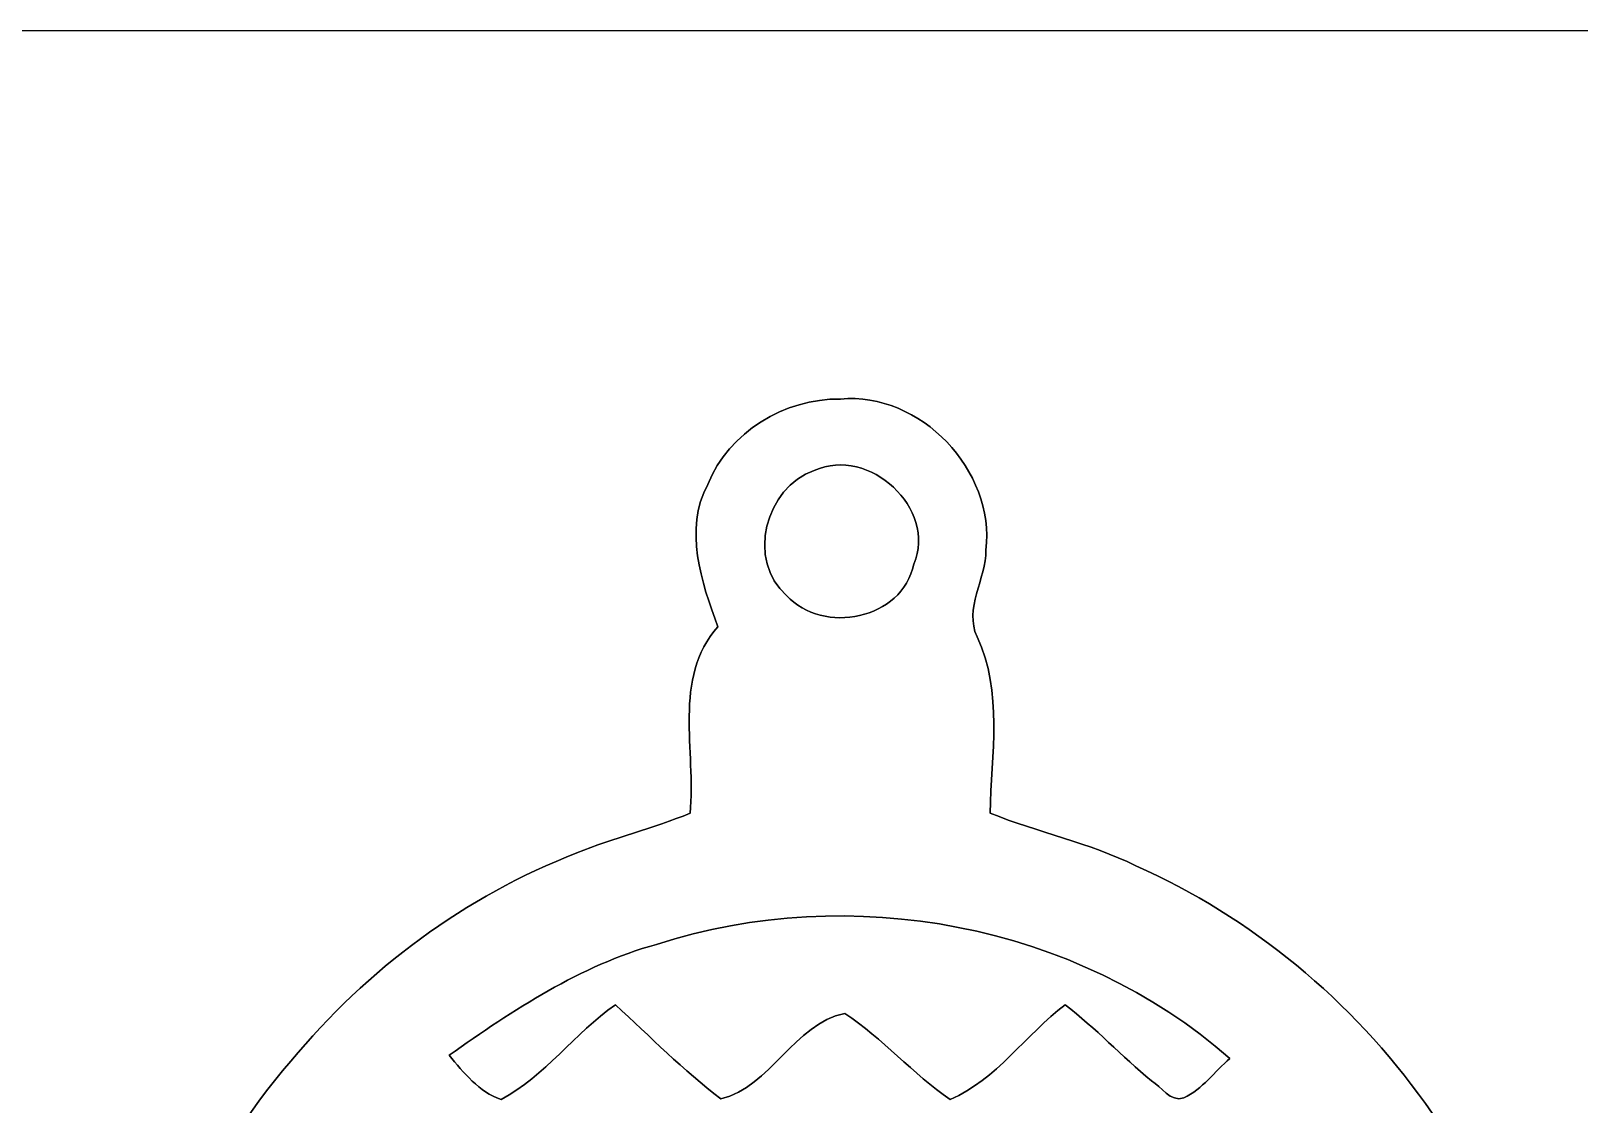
# Model space of a CAD drawing. Header units: centimetres. Extents: x -16.8 to 16.8, y -16.7 to 16.7.
# Drawn here: x -2.41 to 7.09, y 10.08 to 16.67 of the extents above; entities that cross this region are included whole.
import ezdxf

# ---------------------------------------------------------------- set-up
doc = ezdxf.new("R2010")
doc.units = ezdxf.units.CM
doc.header["$MEASUREMENT"] = 0
doc.layers.add('Layer 1', color=7, linetype='Continuous')

msp = doc.modelspace()

# ---------------------------------------------------------------- linework, layer by layer
at = {"layer": 'Layer 1', "color": 7}
for points, knots in [([(-16.77458, 16.66875), (-16.77458, 16.66875), (16.77458, 16.66875), (16.77458, 16.66875), (16.77458, 16.66875), (16.77458, 16.66875), (16.77458, -16.66875), (16.77458, -16.66875), (16.77458, -16.66875), (16.77458, -16.66875), (-16.77458, -16.66875), (-16.77458, -16.66875), (-16.77458, -16.66875), (-16.77458, -16.66875), (-16.77458, 16.66875), (-16.77458, 16.66875), (-16.77458, 16.66875), (-16.77458, 16.66875), (-16.77458, 16.66875), (-16.77458, 16.66875)], [0, 0, 0, 0, 0.1666667, 0.1666667, 0.1666667, 0.1666667, 0.3333333, 0.3333333, 0.3333333, 0.3333333, 0.5, 0.5, 0.5, 0.5, 0.6666667, 0.6666667, 0.6666667, 0.6666667, 1, 1, 1, 1]), ([(1.74484, 13.88286), (1.59702, 13.60699), (1.70603, 13.28208), (1.80693, 13.00833), (1.80693, 13.00833), (1.52682, 12.69294), (1.67464, 12.24315), (1.63689, 11.86286), (1.63689, 11.86286), (1.40864, 11.77008), (1.1684, 11.71222), (0.94051, 11.61909), (0.94051, 11.61909), (0.25753, 11.3538), (-0.34854, 10.90436), (-0.81456, 10.34027), (-0.81456, 10.34027), (-1.91841, 9.06639), (-2.13184, 7.1187), (-1.35819, 5.62681), (-1.35819, 5.62681), (-0.80751, 4.49016), (0.27517, 3.63149), (1.50178, 3.33657), (1.50178, 3.33657), (2.71992, 3.02754), (4.06964, 3.27978), (5.09482, 4.0072), (5.09482, 4.0072), (6.33518, 4.86481), (7.08977, 6.40927), (6.9275, 7.9188), (6.9275, 7.9188), (6.84142, 9.47879), (5.79296, 10.91248), (4.37374, 11.53971), (4.37374, 11.53971), (4.08799, 11.68188), (3.7719, 11.74362), (3.47768, 11.86392), (3.47768, 11.86392), (3.48721, 12.22446), (3.55706, 12.60757), (3.39831, 12.94659), (3.39831, 12.94659), (3.31717, 13.1191), (3.45369, 13.30325), (3.45299, 13.47999), (3.45299, 13.47999), (3.5112, 13.96718), (3.04941, 14.45366), (2.5594, 14.40744), (2.5594, 14.40744), (2.21439, 14.41203), (1.87678, 14.2053), (1.74484, 13.88286), (1.74484, 13.88286), (1.74484, 13.88286), (1.74484, 13.88286), (1.74484, 13.88286)], [0, 0, 0, 0, 0.0625, 0.0625, 0.0625, 0.0625, 0.125, 0.125, 0.125, 0.125, 0.1875, 0.1875, 0.1875, 0.1875, 0.25, 0.25, 0.25, 0.25, 0.3125, 0.3125, 0.3125, 0.3125, 0.375, 0.375, 0.375, 0.375, 0.4375, 0.4375, 0.4375, 0.4375, 0.5, 0.5, 0.5, 0.5, 0.5625, 0.5625, 0.5625, 0.5625, 0.625, 0.625, 0.625, 0.625, 0.6875, 0.6875, 0.6875, 0.6875, 0.75, 0.75, 0.75, 0.75, 0.8125, 0.8125, 0.8125, 0.8125, 0.875, 0.875, 0.875, 0.875, 1, 1, 1, 1]), ([(2.39889, 13.96859), (2.73756, 14.12028), (3.15207, 13.73364), (3.01061, 13.39391), (3.01061, 13.39391), (2.93793, 13.05101), (2.45428, 12.95682), (2.2292, 13.20059), (2.2292, 13.20059), (1.98191, 13.41261), (2.09797, 13.8684), (2.39889, 13.96859)], [0, 0, 0, 0, 0.25, 0.25, 0.25, 0.25, 0.5, 0.5, 0.5, 0.5, 1, 1, 1, 1]), ([(1.43051, 11.05711), (2.6222, 11.44235), (4.00367, 11.18447), (4.95088, 10.3565), (4.95088, 10.3565), (4.85704, 10.27606), (4.7812, 10.16847), (4.66796, 10.11379), (4.66796, 10.11379), (4.58364, 10.08697), (4.53108, 10.18258), (4.46899, 10.21891), (4.46899, 10.21891), (4.28731, 10.3692), (4.12609, 10.54276), (3.93876, 10.68634), (3.93876, 10.68634), (3.69888, 10.5029), (3.51508, 10.22562), (3.23391, 10.10461), (3.23391, 10.10461), (3.00249, 10.2616), (2.81905, 10.47926), (2.58586, 10.63307), (2.58586, 10.63307), (2.27436, 10.56922), (2.13254, 10.18117), (1.82421, 10.10779), (1.82421, 10.10779), (1.59491, 10.28382), (1.39136, 10.49055), (1.17863, 10.68529), (1.17863, 10.68529), (0.92781, 10.51348), (0.74542, 10.24643), (0.4759, 10.10426), (0.4759, 10.10426), (0.33972, 10.15118), (0.24589, 10.26936), (0.15699, 10.3759), (0.15699, 10.3759), (0.55033, 10.65424), (0.96132, 10.92659), (1.43051, 11.05711)], [0, 0, 0, 0, 0.0833333, 0.0833333, 0.0833333, 0.0833333, 0.1666667, 0.1666667, 0.1666667, 0.1666667, 0.25, 0.25, 0.25, 0.25, 0.3333333, 0.3333333, 0.3333333, 0.3333333, 0.4166667, 0.4166667, 0.4166667, 0.4166667, 0.5, 0.5, 0.5, 0.5, 0.5833333, 0.5833333, 0.5833333, 0.5833333, 0.6666667, 0.6666667, 0.6666667, 0.6666667, 0.75, 0.75, 0.75, 0.75, 0.8333333, 0.8333333, 0.8333333, 0.8333333, 1, 1, 1, 1])]:
    msp.add_open_spline(points, degree=3, knots=knots, dxfattribs=at)
at = {"layer": 'Layer 1', "color": 250}
for points, knots in [([(1.74484, 13.88286), (1.87678, 14.2053), (2.21439, 14.41203), (2.5594, 14.40744), (2.5594, 14.40744), (3.04941, 14.45366), (3.5112, 13.96718), (3.45299, 13.47999), (3.45299, 13.47999), (3.45369, 13.30325), (3.31717, 13.1191), (3.39831, 12.94659), (3.39831, 12.94659), (3.55706, 12.60757), (3.48721, 12.22446), (3.47768, 11.86392), (3.47768, 11.86392), (3.7719, 11.74362), (4.08799, 11.68188), (4.37374, 11.53971), (4.37374, 11.53971), (5.79296, 10.91248), (6.84142, 9.47879), (6.9275, 7.9188), (6.9275, 7.9188), (7.08977, 6.40927), (6.33518, 4.86481), (5.09482, 4.0072), (5.09482, 4.0072), (4.06964, 3.27978), (2.71992, 3.02754), (1.50178, 3.33657), (1.50178, 3.33657), (0.27517, 3.63149), (-0.80751, 4.49016), (-1.35819, 5.62681), (-1.35819, 5.62681), (-2.13184, 7.1187), (-1.91841, 9.06639), (-0.81456, 10.34027), (-0.81456, 10.34027), (-0.34854, 10.90436), (0.25753, 11.3538), (0.94051, 11.61909), (0.94051, 11.61909), (1.1684, 11.71222), (1.40864, 11.77008), (1.63689, 11.86286), (1.63689, 11.86286), (1.67464, 12.24315), (1.52682, 12.69294), (1.80693, 13.00833), (1.80693, 13.00833), (1.70603, 13.28208), (1.59702, 13.60699), (1.74484, 13.88286), (1.74484, 13.88286), (1.74484, 13.88286), (1.74484, 13.88286), (1.74484, 13.88286)], [0, 0, 0, 0, 0.0625, 0.0625, 0.0625, 0.0625, 0.125, 0.125, 0.125, 0.125, 0.1875, 0.1875, 0.1875, 0.1875, 0.25, 0.25, 0.25, 0.25, 0.3125, 0.3125, 0.3125, 0.3125, 0.375, 0.375, 0.375, 0.375, 0.4375, 0.4375, 0.4375, 0.4375, 0.5, 0.5, 0.5, 0.5, 0.5625, 0.5625, 0.5625, 0.5625, 0.625, 0.625, 0.625, 0.625, 0.6875, 0.6875, 0.6875, 0.6875, 0.75, 0.75, 0.75, 0.75, 0.8125, 0.8125, 0.8125, 0.8125, 0.875, 0.875, 0.875, 0.875, 1, 1, 1, 1]), ([(2.39889, 13.96859), (2.09797, 13.8684), (1.98191, 13.41261), (2.2292, 13.20059), (2.2292, 13.20059), (2.45428, 12.95682), (2.93793, 13.05101), (3.01061, 13.39391), (3.01061, 13.39391), (3.15207, 13.73364), (2.73756, 14.12028), (2.39889, 13.96859), (2.39889, 13.96859), (2.39889, 13.96859), (2.39889, 13.96859), (2.39889, 13.96859)], [0, 0, 0, 0, 0.2, 0.2, 0.2, 0.2, 0.4, 0.4, 0.4, 0.4, 0.6, 0.6, 0.6, 0.6, 1, 1, 1, 1]), ([(1.43051, 11.05711), (0.96132, 10.92659), (0.55033, 10.65424), (0.15699, 10.3759), (0.15699, 10.3759), (0.24589, 10.26936), (0.33972, 10.15118), (0.4759, 10.10426), (0.4759, 10.10426), (0.74542, 10.24643), (0.92781, 10.51348), (1.17863, 10.68529), (1.17863, 10.68529), (1.39136, 10.49055), (1.59491, 10.28382), (1.82421, 10.10779), (1.82421, 10.10779), (2.13254, 10.18117), (2.27436, 10.56922), (2.58586, 10.63307), (2.58586, 10.63307), (2.81905, 10.47926), (3.00249, 10.2616), (3.23391, 10.10461), (3.23391, 10.10461), (3.51508, 10.22562), (3.69888, 10.5029), (3.93876, 10.68634), (3.93876, 10.68634), (4.12609, 10.54276), (4.28731, 10.3692), (4.46899, 10.21891), (4.46899, 10.21891), (4.53108, 10.18258), (4.58364, 10.08697), (4.66796, 10.11379), (4.66796, 10.11379), (4.7812, 10.16847), (4.85704, 10.27606), (4.95088, 10.3565), (4.95088, 10.3565), (4.00367, 11.18447), (2.6222, 11.44235), (1.43051, 11.05711), (1.43051, 11.05711), (1.43051, 11.05711), (1.43051, 11.05711), (1.43051, 11.05711)], [0, 0, 0, 0, 0.0769231, 0.0769231, 0.0769231, 0.0769231, 0.1538462, 0.1538462, 0.1538462, 0.1538462, 0.2307692, 0.2307692, 0.2307692, 0.2307692, 0.3076923, 0.3076923, 0.3076923, 0.3076923, 0.3846154, 0.3846154, 0.3846154, 0.3846154, 0.4615385, 0.4615385, 0.4615385, 0.4615385, 0.5384615, 0.5384615, 0.5384615, 0.5384615, 0.6153846, 0.6153846, 0.6153846, 0.6153846, 0.6923077, 0.6923077, 0.6923077, 0.6923077, 0.7692308, 0.7692308, 0.7692308, 0.7692308, 0.8461538, 0.8461538, 0.8461538, 0.8461538, 1, 1, 1, 1])]:
    msp.add_open_spline(points, degree=3, knots=knots, dxfattribs=at)

doc.saveas('drawing.dxf')
